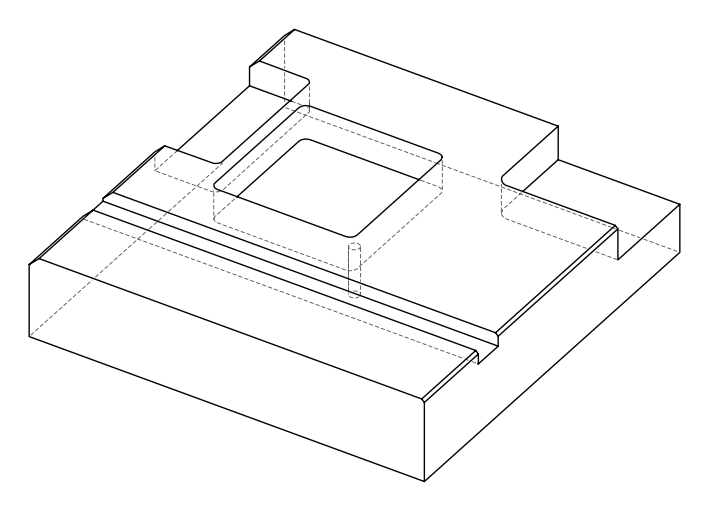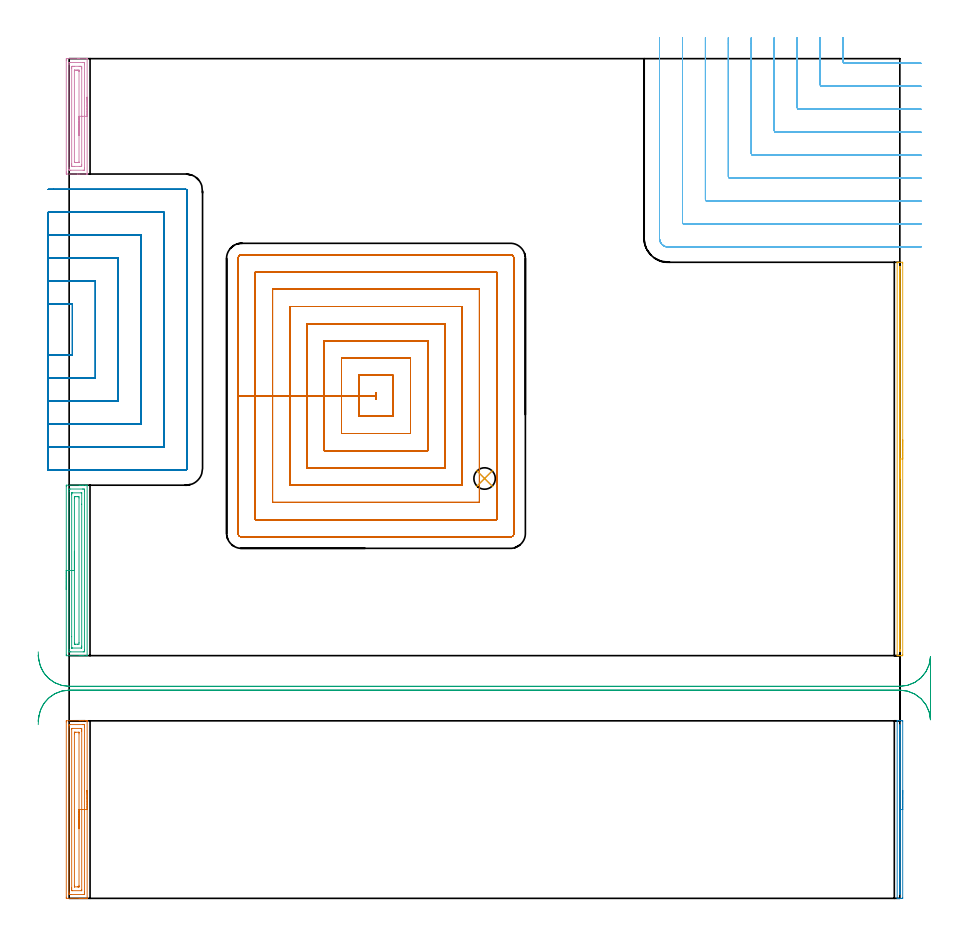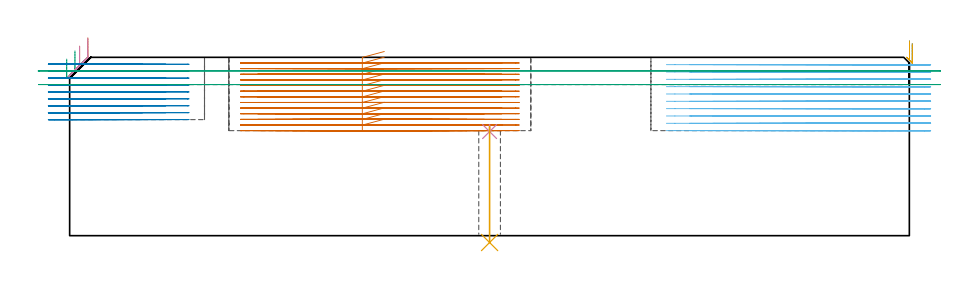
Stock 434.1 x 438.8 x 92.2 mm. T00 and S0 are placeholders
(PLAN: 11 operations, 6 tool changes, 154.9 min)
(1 AREA_MILL | FG_CHAMFER_SURFACE | UGT0205_001 | 3.23 min | 5879 mm3)
(2 AREA_MILL_1 | FG_CHAMFER_SURFACE_1 | UGT0205_001 | 1.62 min | 399 mm3)
(3 AREA_MILL_2 | FG_CHAMFER_SURFACE_2 | UGT0205_001 | 3.11 min | 6032 mm3)
(4 AREA_MILL_3 | FG_CHAMFER_SURFACE_3 | UGT0205_001 | 2.19 min | 3951 mm3)
(5 AREA_MILL_4 | FG_CHAMFER_SURFACE_4 | UGT0205_001 | 3.42 min | 881 mm3)
(6 MILL_CORNER_NOTCH_RECTANGULAR | CORNER_NOTCH_RECTANGULAR | NXT0201_012 | Follow Part, ap 4, ae 75% | 29.53 min | 537513 mm3)
(7 MILL_RECTANGULAR_POCKET | POCKET_RECTANGULAR_STRAIGHT | NXT0201_011 | Follow Part, ap 3, ae 75% | 72.6 min | 941208 mm3)
(8 MILL_SLOT | SLOT_PARTIAL_RECTANGULAR | NXT0201_012 | Follow Part, ap 4, ae 75% | 34.88 min | 363182 mm3)
(9 MILL_RECTANGULAR_SLOT | SLOT_RECTANGULAR | UGT0201_004 | Follow Part, ap 8, ae 75% | 4.04 min | 207388 mm3)
(10 SPOT_DRILL | STEP1HOLE | NXT0321_9005460120000 | 0.04 min | 14 mm3)
(11 DRILL_THROUGH_HOLE_INTO_CENTER | STEP1HOLE | NXT0301_083 | 0.25 min | 5273 mm3)
(TOOL UGT0205_001 | Chamfer Mill 20 x 3 x 45 deg. | D20 FL50 Z2)
(TOOL NXT0201_012 | ENDMILL 16mm [2P460-1600-NA 1630] | D16 FL38 Z6)
(TOOL NXT0201_011 | ENDMILL 12mm [2P460-1200-NA 1630] | D12 FL38 Z6)
(TOOL UGT0201_004 | End Mill 32 mm | D32 FL53 Z6)
(TOOL NXT0321_9005460120000 | NC Spot Drill, 142deg, 12mm, Carbide, Uncoated | D12 PA142 FL30 Z2)
(TOOL NXT0301_083 | Carbide Drill 11.2mm [860.1-1120-056A1-MM 2214] | D11.2 PA140 FL72 Z2)
(OP 1 AREA_MILL)
G17 G21 G94 G90
T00 M6
G54
G17 G0 G90 X9.4 Y56.4 S1061 M3
G43 Z102.2 H0
G94 G1 Y56.362 Z101.328 F250.
Y56.248 Z100.463
Y56.059 Z99.612
Y55.797 Z98.78
Y55.463 Z97.974
Y55.06 Z97.2
Y54.592 Z96.464
Y54.061 Z95.772
Y53.471 Z95.129
Y52.828 Z94.539
Y52.136 Z94.008
Y51.4 Z93.54
Y50.626 Z93.137
Y49.82 Z92.803
Y48.988 Z92.541
Y48.137 Z92.352
Y47.272 Z92.238
Y46.4 Z92.2
Y0.125
X9.397 Y0.01 Z92.189
X9.369 Y0.006 Z92.161
X9.086 Y0. Z91.885
X8.341 Z91.141
X7.561 Z90.36
X7.062 Z89.858
X6.813 Z89.61
X6.173 Z88.97
X5.923 Z88.721
X5.284 Z88.078
X-1.261 Y0.001 Z81.536
X-1.491 Y0.01 Z81.305
X-1.499 Y0.239 Z81.299
X-1.5 Y0.57 Z81.3
Y92.23
X-1.497 Y92.564 Z81.301
X-1.491 Y92.79 Z81.305
X-1.26 Y92.8 Z81.536
X5.284 Z88.078
X5.923 Z88.721
X6.173 Z88.97
X6.813 Z89.61
X7.062 Z89.858
X7.561 Z90.36
X8.341 Z91.14
X8.84 Z91.639
X9.086 Z91.885
X9.369 Y92.794 Z92.161
X9.397 Y92.79 Z92.189
X9.4 Y92.675 Z92.2
Y46.4
X7.986 Z90.786
Y3.24
X7.984 Y2.35 Z90.784
X7.983 Y2.318 Z90.783
X7.951 Y2.01 Z90.751
X7.41 Y2.001 Z90.21
X0.838 Y2. Z83.638
X0.296 Y2.002 Z83.096
X-0.051 Y2.01 Z82.749
X-0.083 Y2.35 Z82.717
X-0.085 Y2.383 Z82.715
X-0.086 Y3.24 Z82.714
Y89.561
X-0.084 Y90.45 Z82.716
X-0.083 Y90.482 Z82.717
X-0.051 Y90.79 Z82.749
X0.49 Y90.799 Z83.29
X7.062 Y90.8 Z89.862
X7.604 Y90.798 Z90.404
X7.951 Y90.79 Z90.751
X7.983 Y90.45 Z90.783
X7.985 Y90.417 Z90.785
X7.986 Y89.561 Z90.786
Y46.4
X6.571 Z89.371
Y4.621
X6.569 Y4.129 Z89.369
X6.567 Y4.031 Z89.367
X6.565 Y4.014 Z89.365
X6.517 Y4.008 Z89.317
X6.432 Y4.003 Z89.232
X6.302 Y4. Z89.102
X1.727 Y4.001 Z84.527
X1.598 Y4.003 Z84.398
X1.345 Y4.01 Z84.145
X1.335 Y4.129 Z84.135
X1.331 Y4.526 Z84.131
X1.329 Y5.019 Z84.129
X1.328 Y5.418 Z84.128
X1.329 Y88.179 Z84.129
X1.331 Y88.671 Z84.131
X1.333 Y88.769 Z84.133
X1.334 Y88.786 Z84.134
X1.383 Y88.792 Z84.183
X1.469 Y88.797 Z84.269
X1.598 Y88.8 Z84.398
X6.173 Y88.799 Z88.973
X6.302 Y88.797 Z89.102
X6.555 Y88.79 Z89.355
X6.564 Y88.671 Z89.364
X6.569 Y88.274 Z89.369
X6.571 Y87.781 Z89.371
Y87.382
Y46.4
X5.157 Z87.957
Y6.799
X5.153 Y6.041 Z87.953
X5.151 Y6.018 Z87.951
X5.141 Y6.01 Z87.941
X5.093 Y6.006 Z87.893
X4.993 Y6.002 Z87.793
X4.794 Y6.001 Z87.594
X4.395 Y6. Z87.195
X2.89 Y6.002 Z85.69
X2.802 Y6.005 Z85.602
X2.76 Y6.01 Z85.56
X2.749 Y6.014 Z85.549
X2.743 Y6.799 Z85.543
Y86.001
X2.747 Y86.76 Z85.547
X2.749 Y86.783 Z85.549
X2.759 Y86.79 Z85.559
X2.807 Y86.794 Z85.607
X2.907 Y86.798 Z85.707
X3.106 Y86.799 Z85.906
X3.505 Y86.8 Z86.305
X5.01 Y86.799 Z87.81
X5.098 Y86.795 Z87.898
X5.14 Y86.79 Z87.94
X5.151 Y86.786 Z87.951
X5.157 Y86.001 Z87.957
Y46.4
Y45.528 Z87.995
Y44.664 Z88.109
Y43.812 Z88.298
Y42.98 Z88.56
Y42.174 Z88.894
Y41.4 Z89.297
Y40.664 Z89.766
Y39.972 Z90.297
Y39.329 Z90.886
Y38.74 Z91.529
Y38.209 Z92.222
Y37.74 Z92.957
Y37.337 Z93.731
Y37.003 Z94.537
Y36.741 Z95.369
Y36.552 Z96.221
Y36.438 Z97.086
Y36.4 Z97.957
G0 Z102.2
M5
M2
(OP 2 AREA_MILL_1)
G17 G21 G94 G90
T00 M6
G54
G17 G0 G90 X435.6 Y56.4 S1061 M3
G43 Z102.2 H0
Z99.3
G94 G1 Y56.362 Z98.428 F250.
Y56.248 Z97.564
Y56.059 Z96.712
Y55.797 Z95.88
Y55.463 Z95.074
Y55.06 Z94.3
Y54.592 Z93.564
Y54.06 Z92.872
Y53.471 Z92.229
Y52.828 Z91.64
Y52.136 Z91.109
Y51.4 Z90.64
Y50.626 Z90.237
Y49.82 Z89.903
Y48.988 Z89.641
Y48.136 Z89.452
Y47.272 Z89.338
Y46.4 Z89.3
Y0.289
X435.597 Y0.125 Z89.303
X435.591 Y0.002 Z89.306
X435.289 Y0. Z89.608
X435.039 Z89.857
X434.54 Z90.359
X433.76 Z91.139
X433.532 Z91.367
X433.014 Z91.884
X432.731 Y0.006 Z92.161
X432.703 Y0.01 Z92.189
X432.7 Y0.125 Z92.2
Y92.675
X432.703 Y92.79 Z92.189
X432.731 Y92.794 Z92.161
X433.015 Y92.8 Z91.884
X433.76 Z91.139
X434.54 Z90.359
X435.039 Z89.857
X435.289 Z89.608
X435.591 Y92.798 Z89.306
X435.596 Y92.675 Z89.304
X435.6 Y92.395 Z89.3
Y46.4
X434.186 Z90.714
Y3.24
X434.184 Y2.35 Z90.716
X434.182 Y2.318 Z90.718
X434.15 Y2.063 Z90.75
X434.118 Y2.35 Z90.782
X434.116 Y2.384 Z90.784
X434.114 Y3.24 Z90.786
Y89.56
X434.116 Y90.45 Z90.784
X434.118 Y90.482 Z90.782
X434.15 Y90.737 Z90.75
X434.182 Y90.45 Z90.718
X434.184 Y90.417 Z90.716
X434.186 Y89.56 Z90.714
Y46.4
Y45.528 Z90.752
Y44.664 Z90.866
Y43.812 Z91.055
Y42.98 Z91.317
Y42.174 Z91.651
Y41.4 Z92.054
Y40.664 Z92.523
Y39.972 Z93.054
Y39.329 Z93.643
Y38.74 Z94.286
Y38.208 Z94.978
Y37.74 Z95.714
Y37.337 Z96.488
Y37.003 Z97.294
Y36.741 Z98.126
Y36.552 Z98.978
Y36.438 Z99.843
Y36.4 Z100.714
G0 Z102.2
M5
M2
(OP 3 AREA_MILL_2)
G17 G21 G94 G90
T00 M6
G54
G17 G0 G90 X-1.5 Y161.35 S1061 M3
G43 Z102.2 H0
Z91.3
G94 G1 Y161.388 Z90.429 F250.
Y161.502 Z89.564
Y161.691 Z88.712
Y161.953 Z87.88
Y162.287 Z87.074
Y162.69 Z86.3
Y163.159 Z85.564
Y163.69 Z84.872
Y164.279 Z84.229
Y164.922 Z83.64
Y165.614 Z83.109
Y166.35 Z82.64
Y167.124 Z82.237
Y167.93 Z81.903
Y168.762 Z81.641
Y169.614 Z81.452
Y170.478 Z81.338
Y171.35 Z81.3
X-1.499 Y215.346 Z81.301
X-1.495 Y215.897
X-1.494 Y215.899 Z81.303
X5.284 Y215.9 Z88.078
X5.953 Z88.751
X6.173 Z88.97
X6.842 Z89.639
X7.062 Z89.859
X7.502 Z90.301
X8.401 Z91.2
X8.84 Z91.639
X9.124 Z91.922
X9.373 Y215.894 Z92.165
X9.397 Y215.89 Z92.189
X9.4 Y215.79 Z92.2
Y126.91
X9.397 Y126.81 Z92.189
X9.373 Y126.806 Z92.165
X9.123 Y126.8 Z91.922
X7.502 Z90.301
X7.062 Z89.859
X6.842 Z89.639
X6.173 Z88.97
X5.953 Z88.751
X5.284 Z88.078
X-1.276 Y126.801 Z81.52
X-1.491 Y126.81 Z81.305
X-1.499 Y127.024 Z81.299
X-1.5 Y127.354 Z81.3
Y171.35
X-0.086 Z82.714
Y212.679
X-0.084 Y213.568 Z82.716
X-0.083 Y213.6 Z82.717
X-0.051 Y213.89 Z82.749
X0.507 Y213.899 Z83.307
X7.062 Y213.9 Z89.862
X7.621 Y213.898 Z90.421
X7.951 Y213.89 Z90.751
X7.983 Y213.568 Z90.783
X7.984 Y213.535 Z90.784
X7.986 Y212.679 Z90.786
Y130.021
X7.984 Y129.132 Z90.784
X7.983 Y129.1 Z90.783
X7.951 Y128.81 Z90.751
X7.393 Y128.801 Z90.193
X0.838 Y128.8 Z83.638
X0.279 Y128.802 Z83.079
X-0.051 Y128.81 Z82.749
X-0.083 Y129.132 Z82.717
X-0.084 Y129.165 Z82.716
X-0.086 Y130.021 Z82.714
Y171.35
X1.329 Z84.129
Y210.902
X1.33 Y211.299 Z84.13
X1.334 Y211.79 Z84.134
X1.335 Y211.88 Z84.135
X1.508 Y211.893 Z84.308
X1.619 Y211.899 Z84.419
X6.283 Z89.083
X6.501 Y211.893 Z89.301
X6.56 Y211.89 Z89.36
X6.565 Y211.879 Z89.365
X6.569 Y211.847 Z89.369
X6.57 Y211.79 Z89.37
X6.572 Y205.988 Z89.372
X6.571 Y131.798 Z89.371
X6.57 Y131.401 Z89.37
X6.566 Y130.91 Z89.366
X6.565 Y130.82 Z89.365
X6.392 Y130.807 Z89.192
X6.282 Y130.801 Z89.082
X1.618 Z84.418
X1.399 Y130.807 Z84.199
X1.34 Y130.81 Z84.14
X1.335 Y130.821 Z84.135
X1.331 Y130.853 Z84.131
X1.33 Y130.91 Z84.13
X1.328 Y136.742 Z84.128
X1.329 Y171.35 Z84.129
X2.743 Z85.543
Y209.124
X2.75 Y209.879 Z85.55
X3.505 Y209.899 Z86.305
X4.508 Y209.9 Z87.308
X5.15 Y209.88 Z87.95
X5.157 Y209.25 Z87.957
Y133.576
X5.15 Y132.821 Z87.95
X4.395 Y132.801 Z87.195
X3.392 Y132.8 Z86.192
X2.75 Y132.82 Z85.55
X2.743 Y133.45 Z85.543
Y171.35
Y172.222 Z85.581
Y173.087 Z85.695
Y173.938 Z85.883
Y174.77 Z86.146
Y175.576 Z86.48
Y176.35 Z86.882
Y177.086 Z87.351
Y177.778 Z87.882
Y178.421 Z88.472
Y179.01 Z89.115
Y179.542 Z89.807
Y180.01 Z90.543
Y180.413 Z91.317
Y180.747 Z92.123
Y181.009 Z92.955
Y181.198 Z93.806
Y181.312 Z94.671
Y181.35 Z95.543
G0 Z102.2
M5
M2
(OP 4 AREA_MILL_3)
G17 G21 G94 G90
T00 M6
G54
G17 G0 G90 X9.4 Y418.65 S1061 M3
G43 Z102.2 H0
G94 G1 Y418.612 Z101.328 F250.
Y418.498 Z100.463
Y418.309 Z99.612
Y418.047 Z98.78
Y417.713 Z97.974
Y417.31 Z97.2
Y416.842 Z96.464
Y416.31 Z95.772
Y415.721 Z95.129
Y415.078 Z94.539
Y414.386 Z94.008
Y413.65 Z93.54
Y412.876 Z93.137
Y412.07 Z92.803
Y411.238 Z92.541
Y410.387 Z92.352
Y409.522 Z92.238
Y408.65 Z92.2
Y378.559
X9.395 Y378.509 Z92.19
X9.386 Y378.507 Z92.181
X9.251 Y378.5 Z92.049
X5.165 Z87.964
X4.395 Z87.188
X-1.178 Z81.618
X-1.442 Y378.503 Z81.354
X-1.491 Y378.506 Z81.305
X-1.497 Y379.002 Z81.303
X-1.5 Y379.558 Z81.3
Y437.97
X-1.498 Y438.299 Z81.302
X-1.491 Y438.794 Z81.305
X-1.442 Y438.797 Z81.354
X-0.94 Y438.8 Z81.855
X4.395 Z87.188
X5.165 Z87.964
X5.284 Z88.082
X9.251 Z92.05
X9.386 Y438.794 Z92.181
X9.396 Y438.791 Z92.19
X9.4 Y438.741 Z92.2
Y408.65
X7.986 Z90.786
Y381.657
X7.983 Y380.772 Z90.783
X7.982 Y380.741 Z90.782
X7.951 Y380.51 Z90.751
X7.334 Y380.501 Z90.134
X0.838 Y380.5 Z83.638
X0.219 Y380.503 Z83.019
X-0.051 Y380.51 Z82.749
X-0.081 Y380.772 Z82.719
X-0.084 Y380.804 Z82.716
X-0.086 Y381.657 Z82.714
Y435.643
X-0.083 Y436.528 Z82.717
X-0.082 Y436.559 Z82.718
X-0.051 Y436.79 Z82.749
X0.566 Y436.799 Z83.366
X7.062 Y436.8 Z89.862
X7.681 Y436.797 Z90.481
X7.951 Y436.79 Z90.751
X7.981 Y436.528 Z90.781
X7.984 Y436.496 Z90.784
X7.986 Y435.643 Z90.786
Y408.65
X6.571 Z89.371
Y383.427
X6.57 Y383.032 Z89.37
X6.564 Y382.542 Z89.364
X6.213 Y382.502 Z89.013
X6.173 Y382.501 Z88.973
X5.326 Y382.5 Z88.126
X2.658 Z85.458
X1.768 Y382.501 Z84.568
X1.727 Y382.504 Z84.527
X1.336 Y382.542 Z84.136
X1.331 Y382.936 Z84.131
X1.329 Y383.427 Z84.129
X1.328 Y383.823 Z84.128
X1.329 Y433.873 Z84.129
X1.33 Y434.268 Z84.13
X1.336 Y434.758 Z84.136
X1.687 Y434.798 Z84.487
X1.727 Y434.799 Z84.527
X2.574 Y434.8 Z85.374
X5.242 Z88.042
X6.132 Y434.799 Z88.932
X6.173 Y434.796 Z88.973
X6.564 Y434.758 Z89.364
X6.569 Y434.364 Z89.369
X6.571 Y433.873 Z89.371
Y433.477
Y408.65
X5.157 Z87.957
Y384.817
X5.155 Y384.627 Z87.955
X5.152 Y384.534 Z87.952
X5.151 Y384.516 Z87.951
X5.139 Y384.51 Z87.939
X5.091 Y384.504 Z87.891
X4.395 Y384.5 Z87.195
X4.205 Z87.005
X3.505 Z86.305
X3.316 Y384.501 Z86.116
X2.781 Y384.509 Z85.581
X2.753 Y384.51 Z85.553
X2.75 Y384.535 Z85.55
X2.746 Y384.61 Z85.546
X2.744 Y384.764 Z85.544
X2.743 Y385.071 Z85.543
Y432.483
X2.745 Y432.673 Z85.545
X2.748 Y432.767 Z85.548
X2.749 Y432.784 Z85.549
X2.761 Y432.79 Z85.561
X2.809 Y432.796 Z85.609
X3.505 Y432.8 Z86.305
X3.695 Z86.495
X4.395 Z87.195
X4.585 Y432.799 Z87.385
X5.119 Y432.791 Z87.919
X5.147 Y432.79 Z87.947
X5.15 Y432.765 Z87.95
X5.153 Y432.69 Z87.953
X5.156 Y432.536 Z87.956
X5.157 Y432.229 Z87.957
Y432.103
Y408.65
Y407.778 Z87.995
Y406.914 Z88.109
Y406.062 Z88.298
Y405.23 Z88.56
Y404.424 Z88.894
Y403.65 Z89.297
Y402.914 Z89.766
Y402.222 Z90.297
Y401.579 Z90.886
Y400.99 Z91.529
Y400.459 Z92.221
Y399.99 Z92.957
Y399.587 Z93.731
Y399.253 Z94.537
Y398.991 Z95.369
Y398.802 Z96.221
Y398.688 Z97.086
Y398.65 Z97.957
G0 Z102.2
M5
M2
(OP 5 AREA_MILL_4)
G17 G21 G94 G90
T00 M6
G54
G17 G0 G90 X435.6 Y239.6 S1061 M3
G43 Z102.2 H0
Z99.3
G94 G1 Y239.562 Z98.428 F250.
Y239.448 Z97.564
Y239.259 Z96.712
Y238.997 Z95.88
Y238.663 Z95.074
Y238.26 Z94.3
Y237.792 Z93.564
Y237.26 Z92.872
Y236.671 Z92.229
Y236.028 Z91.64
Y235.336 Z91.109
Y234.6 Z90.64
Y233.826 Z90.237
Y233.02 Z89.903
Y232.188 Z89.641
Y231.336 Z89.452
Y230.472 Z89.338
Y229.6 Z89.3
Y127.406
X435.598 Y127.241 Z89.302
X435.591 Y126.802 Z89.305
X435.358 Y126.8 Z89.539
X435.039 Z89.857
X434.469 Z90.427
X434.15 Z90.745
X433.532 Z91.367
X433.102 Z91.797
X432.742 Z92.149
X432.703 Y126.809 Z92.188
X432.7 Y126.96 Z92.2
Y332.24
X432.704 Y332.335 Z92.19
X432.731 Y332.39 Z92.161
X432.74 Y332.394 Z92.151
X433.102 Y332.4 Z91.797
X433.512 Z91.388
X434.15 Z90.745
X435.358 Z89.539
X435.591 Y332.398 Z89.305
X435.6 Y331.958 Z89.3
Y229.6
X434.186 Z90.714
Y130.084
X434.184 Y129.191 Z90.716
X434.183 Y129.158 Z90.717
X434.15 Y128.871 Z90.75
X434.118 Y129.191 Z90.782
X434.116 Y129.226 Z90.784
X434.114 Y130.084 Z90.786
Y329.116
X434.116 Y330.009 Z90.784
X434.117 Y330.041 Z90.783
X434.15 Y330.329 Z90.75
X434.182 Y330.009 Z90.718
X434.184 Y329.974 Z90.716
X434.186 Y329.116 Z90.714
Y229.6
Y228.728 Z90.752
Y227.864 Z90.866
Y227.012 Z91.055
Y226.18 Z91.317
Y225.374 Z91.651
Y224.6 Z92.054
Y223.864 Z92.523
Y223.172 Z93.054
Y222.529 Z93.643
Y221.94 Z94.286
Y221.408 Z94.978
Y220.94 Z95.714
Y220.537 Z96.488
Y220.203 Z97.294
Y219.941 Z98.126
Y219.752 Z98.978
Y219.638 Z99.843
Y219.6 Z100.714
G0 Z102.2
M5
M2
(OP 6 MILL_CORNER_NOTCH_RECTANGULAR)
G17 G21 G94 G90
T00 M6
G54
G17 G0 G90 X404.5 Y449.8 S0 M3
G43 Z102.2 H1
Z88.41
G94 G1 Y446.8 F250.
Y437.193 F500.
G3 X405.293 Y436.4 R0.8
G1 X442.1
X445.1 F250.
G0 Z102.2
X392.5 Y449.8
Z88.41
G1 Y446.8
Y425.193 F500.
G3 X393.293 Y424.4 R0.8
G1 X442.1
X445.1 F250.
G0 Z102.2
X380.5 Y449.8
Z88.41
G1 Y446.8
Y413.194 F500.
G3 X381.294 Y412.4 R0.8
G1 X442.1
X445.1 F250.
G0 Z102.2
X368.5 Y449.8
Z88.41
G1 Y446.8
Y401.194 F500.
G3 X369.294 Y400.4 R0.8
G1 X442.1
X445.1 F250.
G0 Z102.2
X356.5 Y449.8
Z88.41
G1 Y446.8
Y389.195 F500.
G3 X357.295 Y388.4 R0.8
G1 X442.1
X445.1 F250.
G0 Z102.2
X344.5 Y449.8
Z88.41
G1 Y446.8
Y377.195 F500.
G3 X345.295 Y376.4 R0.8
G1 X442.1
X445.1 F250.
G0 Z102.2
X332.5 Y449.8
Z88.41
G1 Y446.8
Y365.195 F500.
G3 X333.295 Y364.4 R0.8
G1 X442.1
X445.1 F250.
G0 Z102.2
X320.5 Y449.8
Z88.41
G1 Y446.8
Y353.195 F500.
G3 X321.295 Y352.4 R0.8
G1 X442.1
X445.1 F250.
G0 Z102.2
X308.5 Y449.8
Z88.41
G1 Y446.8
Y344.8 F500.
G3 X312.9 Y340.4 R4.4
G1 X442.1
X445.1 F250.
G0 Z102.2
X404.5 Y449.8
Z84.62
G1 Y446.8
Y437.193 F500.
G3 X405.293 Y436.4 R0.8
G1 X442.1
X445.1 F250.
G0 Z102.2
X392.5 Y449.8
Z84.62
G1 Y446.8
Y425.193 F500.
G3 X393.293 Y424.4 R0.8
G1 X442.1
X445.1 F250.
G0 Z102.2
X380.5 Y449.8
Z84.62
G1 Y446.8
Y413.194 F500.
G3 X381.294 Y412.4 R0.8
G1 X442.1
X445.1 F250.
G0 Z102.2
X368.5 Y449.8
Z84.62
G1 Y446.8
Y401.194 F500.
G3 X369.294 Y400.4 R0.8
G1 X442.1
X445.1 F250.
G0 Z102.2
X356.5 Y449.8
Z84.62
G1 Y446.8
Y389.195 F500.
G3 X357.295 Y388.4 R0.8
G1 X442.1
X445.1 F250.
G0 Z102.2
X344.5 Y449.8
Z84.62
G1 Y446.8
Y377.195 F500.
G3 X345.295 Y376.4 R0.8
G1 X442.1
X445.1 F250.
G0 Z102.2
X332.5 Y449.8
Z84.62
G1 Y446.8
Y365.195 F500.
G3 X333.295 Y364.4 R0.8
G1 X442.1
X445.1 F250.
G0 Z102.2
X320.5 Y449.8
Z84.62
G1 Y446.8
Y353.195 F500.
G3 X321.295 Y352.4 R0.8
G1 X442.1
X445.1 F250.
G0 Z102.2
X308.5 Y449.8
Z84.62
G1 Y446.8
Y344.8 F500.
G3 X312.9 Y340.4 R4.4
G1 X442.1
X445.1 F250.
G0 Z102.2
X404.5 Y449.8
Z80.83
G1 Y446.8
Y437.193 F500.
G3 X405.293 Y436.4 R0.8
G1 X442.1
X445.1 F250.
G0 Z102.2
X392.5 Y449.8
Z80.83
G1 Y446.8
Y425.193 F500.
G3 X393.293 Y424.4 R0.8
G1 X442.1
X445.1 F250.
G0 Z102.2
X380.5 Y449.8
Z80.83
G1 Y446.8
Y413.194 F500.
G3 X381.294 Y412.4 R0.8
G1 X442.1
X445.1 F250.
G0 Z102.2
X368.5 Y449.8
Z80.83
G1 Y446.8
Y401.194 F500.
G3 X369.294 Y400.4 R0.8
G1 X442.1
X445.1 F250.
G0 Z102.2
X356.5 Y449.8
Z80.83
G1 Y446.8
Y389.195 F500.
G3 X357.295 Y388.4 R0.8
G1 X442.1
X445.1 F250.
G0 Z102.2
X344.5 Y449.8
Z80.83
G1 Y446.8
Y377.195 F500.
G3 X345.295 Y376.4 R0.8
G1 X442.1
X445.1 F250.
G0 Z102.2
X332.5 Y449.8
Z80.83
G1 Y446.8
Y365.195 F500.
G3 X333.295 Y364.4 R0.8
G1 X442.1
X445.1 F250.
G0 Z102.2
X320.5 Y449.8
Z80.83
G1 Y446.8
Y353.195 F500.
G3 X321.295 Y352.4 R0.8
G1 X442.1
X445.1 F250.
G0 Z102.2
X308.5 Y449.8
Z80.83
G1 Y446.8
Y344.8 F500.
G3 X312.9 Y340.4 R4.4
G1 X442.1
X445.1 F250.
G0 Z102.2
X404.5 Y449.8
Z77.04
G1 Y446.8
Y437.193 F500.
G3 X405.293 Y436.4 R0.8
G1 X442.1
X445.1 F250.
G0 Z102.2
X392.5 Y449.8
Z77.04
G1 Y446.8
Y425.193 F500.
G3 X393.293 Y424.4 R0.8
G1 X442.1
X445.1 F250.
G0 Z102.2
X380.5 Y449.8
Z77.04
G1 Y446.8
Y413.194 F500.
G3 X381.294 Y412.4 R0.8
G1 X442.1
X445.1 F250.
G0 Z102.2
X368.5 Y449.8
Z77.04
G1 Y446.8
Y401.194 F500.
G3 X369.294 Y400.4 R0.8
G1 X442.1
X445.1 F250.
G0 Z102.2
X356.5 Y449.8
Z77.04
G1 Y446.8
Y389.195 F500.
G3 X357.295 Y388.4 R0.8
G1 X442.1
X445.1 F250.
G0 Z102.2
X344.5 Y449.8
Z77.04
G1 Y446.8
Y377.195 F500.
G3 X345.295 Y376.4 R0.8
G1 X442.1
X445.1 F250.
G0 Z102.2
X332.5 Y449.8
Z77.04
G1 Y446.8
Y365.195 F500.
G3 X333.295 Y364.4 R0.8
G1 X442.1
X445.1 F250.
G0 Z102.2
X320.5 Y449.8
Z77.04
G1 Y446.8
Y353.195 F500.
G3 X321.295 Y352.4 R0.8
G1 X442.1
X445.1 F250.
G0 Z102.2
X308.5 Y449.8
Z77.04
G1 Y446.8
Y344.8 F500.
G3 X312.9 Y340.4 R4.4
G1 X442.1
X445.1 F250.
G0 Z102.2
X404.5 Y449.8
Z73.25
G1 Y446.8
Y437.193 F500.
G3 X405.293 Y436.4 R0.8
G1 X442.1
X445.1 F250.
G0 Z102.2
X392.5 Y449.8
Z73.25
G1 Y446.8
Y425.193 F500.
G3 X393.293 Y424.4 R0.8
G1 X442.1
X445.1 F250.
G0 Z102.2
X380.5 Y449.8
Z73.25
G1 Y446.8
Y413.194 F500.
G3 X381.294 Y412.4 R0.8
G1 X442.1
X445.1 F250.
G0 Z102.2
X368.5 Y449.8
Z73.25
G1 Y446.8
Y401.194 F500.
G3 X369.294 Y400.4 R0.8
G1 X442.1
X445.1 F250.
G0 Z102.2
X356.5 Y449.8
Z73.25
G1 Y446.8
Y389.195 F500.
G3 X357.295 Y388.4 R0.8
G1 X442.1
X445.1 F250.
G0 Z102.2
X344.5 Y449.8
Z73.25
G1 Y446.8
Y377.195 F500.
G3 X345.295 Y376.4 R0.8
G1 X442.1
X445.1 F250.
G0 Z102.2
X332.5 Y449.8
Z73.25
G1 Y446.8
Y365.195 F500.
G3 X333.295 Y364.4 R0.8
G1 X442.1
X445.1 F250.
G0 Z102.2
X320.5 Y449.8
Z73.25
G1 Y446.8
Y353.195 F500.
G3 X321.295 Y352.4 R0.8
G1 X442.1
X445.1 F250.
G0 Z102.2
X308.5 Y449.8
Z73.25
G1 Y446.8
Y344.8 F500.
G3 X312.9 Y340.4 R4.4
G1 X442.1
X445.1 F250.
G0 Z102.2
X404.5 Y449.8
Z69.46
G1 Y446.8
Y437.193 F500.
G3 X405.293 Y436.4 R0.8
G1 X442.1
X445.1 F250.
G0 Z102.2
X392.5 Y449.8
Z69.46
G1 Y446.8
Y425.193 F500.
G3 X393.293 Y424.4 R0.8
G1 X442.1
X445.1 F250.
G0 Z102.2
X380.5 Y449.8
Z69.46
G1 Y446.8
Y413.194 F500.
G3 X381.294 Y412.4 R0.8
G1 X442.1
X445.1 F250.
G0 Z102.2
X368.5 Y449.8
Z69.46
G1 Y446.8
Y401.194 F500.
G3 X369.294 Y400.4 R0.8
G1 X442.1
X445.1 F250.
G0 Z102.2
X356.5 Y449.8
Z69.46
G1 Y446.8
Y389.195 F500.
G3 X357.295 Y388.4 R0.8
G1 X442.1
X445.1 F250.
G0 Z102.2
X344.5 Y449.8
Z69.46
G1 Y446.8
Y377.195 F500.
G3 X345.295 Y376.4 R0.8
G1 X442.1
X445.1 F250.
G0 Z102.2
X332.5 Y449.8
Z69.46
G1 Y446.8
Y365.195 F500.
G3 X333.295 Y364.4 R0.8
G1 X442.1
X445.1 F250.
G0 Z102.2
X320.5 Y449.8
Z69.46
G1 Y446.8
Y353.195 F500.
G3 X321.295 Y352.4 R0.8
G1 X442.1
X445.1 F250.
G0 Z102.2
X308.5 Y449.8
Z69.46
G1 Y446.8
Y344.8 F500.
G3 X312.9 Y340.4 R4.4
G1 X442.1
X445.1 F250.
G0 Z102.2
X404.5 Y449.8
Z65.67
G1 Y446.8
Y437.193 F500.
G3 X405.293 Y436.4 R0.8
G1 X442.1
X445.1 F250.
G0 Z102.2
X392.5 Y449.8
Z65.67
G1 Y446.8
Y425.193 F500.
G3 X393.293 Y424.4 R0.8
G1 X442.1
X445.1 F250.
G0 Z102.2
X380.5 Y449.8
Z65.67
G1 Y446.8
Y413.194 F500.
G3 X381.294 Y412.4 R0.8
G1 X442.1
X445.1 F250.
G0 Z102.2
X368.5 Y449.8
Z65.67
G1 Y446.8
Y401.194 F500.
G3 X369.294 Y400.4 R0.8
G1 X442.1
X445.1 F250.
G0 Z102.2
X356.5 Y449.8
Z65.67
G1 Y446.8
Y389.195 F500.
G3 X357.295 Y388.4 R0.8
G1 X442.1
X445.1 F250.
G0 Z102.2
X344.5 Y449.8
Z65.67
G1 Y446.8
Y377.195 F500.
G3 X345.295 Y376.4 R0.8
G1 X442.1
X445.1 F250.
G0 Z102.2
X332.5 Y449.8
Z65.67
G1 Y446.8
Y365.195 F500.
G3 X333.295 Y364.4 R0.8
G1 X442.1
X445.1 F250.
G0 Z102.2
X320.5 Y449.8
Z65.67
G1 Y446.8
Y353.195 F500.
G3 X321.295 Y352.4 R0.8
G1 X442.1
X445.1 F250.
G0 Z102.2
X308.5 Y449.8
Z65.67
G1 Y446.8
Y344.8 F500.
G3 X312.9 Y340.4 R4.4
G1 X442.1
X445.1 F250.
G0 Z102.2
X404.5 Y449.8
Z61.88
G1 Y446.8
Y437.193 F500.
G3 X405.293 Y436.4 R0.8
G1 X442.1
X445.1 F250.
G0 Z102.2
X392.5 Y449.8
Z61.88
G1 Y446.8
Y425.193 F500.
G3 X393.293 Y424.4 R0.8
G1 X442.1
X445.1 F250.
G0 Z102.2
X380.5 Y449.8
Z61.88
G1 Y446.8
Y413.194 F500.
G3 X381.294 Y412.4 R0.8
G1 X442.1
X445.1 F250.
G0 Z102.2
X368.5 Y449.8
Z61.88
G1 Y446.8
Y401.194 F500.
G3 X369.294 Y400.4 R0.8
G1 X442.1
X445.1 F250.
G0 Z102.2
X356.5 Y449.8
Z61.88
G1 Y446.8
Y389.195 F500.
G3 X357.295 Y388.4 R0.8
G1 X442.1
X445.1 F250.
G0 Z102.2
X344.5 Y449.8
Z61.88
G1 Y446.8
Y377.195 F500.
G3 X345.295 Y376.4 R0.8
G1 X442.1
X445.1 F250.
G0 Z102.2
X332.5 Y449.8
Z61.88
G1 Y446.8
Y365.195 F500.
G3 X333.295 Y364.4 R0.8
G1 X442.1
X445.1 F250.
G0 Z102.2
X320.5 Y449.8
Z61.88
G1 Y446.8
Y353.195 F500.
G3 X321.295 Y352.4 R0.8
G1 X442.1
X445.1 F250.
G0 Z102.2
X308.5 Y449.8
Z61.88
G1 Y446.8
Y344.8 F500.
G3 X312.9 Y340.4 R4.4
G1 X442.1
X445.1 F250.
G0 Z102.2
X404.5 Y449.8
Z58.09
G1 Y446.8
Y437.193 F500.
G3 X405.293 Y436.4 R0.8
G1 X442.1
X445.1 F250.
G0 Z102.2
X392.5 Y449.8
Z58.09
G1 Y446.8
Y425.193 F500.
G3 X393.293 Y424.4 R0.8
G1 X442.1
X445.1 F250.
G0 Z102.2
X380.5 Y449.8
Z58.09
G1 Y446.8
Y413.194 F500.
G3 X381.294 Y412.4 R0.8
G1 X442.1
X445.1 F250.
G0 Z102.2
X368.5 Y449.8
Z58.09
G1 Y446.8
Y401.194 F500.
G3 X369.294 Y400.4 R0.8
G1 X442.1
X445.1 F250.
G0 Z102.2
X356.5 Y449.8
Z58.09
G1 Y446.8
Y389.195 F500.
G3 X357.295 Y388.4 R0.8
G1 X442.1
X445.1 F250.
G0 Z102.2
X344.5 Y449.8
Z58.09
G1 Y446.8
Y377.195 F500.
G3 X345.295 Y376.4 R0.8
G1 X442.1
X445.1 F250.
G0 Z102.2
X332.5 Y449.8
Z58.09
G1 Y446.8
Y365.195 F500.
G3 X333.295 Y364.4 R0.8
G1 X442.1
X445.1 F250.
G0 Z102.2
X320.5 Y449.8
Z58.09
G1 Y446.8
Y353.195 F500.
G3 X321.295 Y352.4 R0.8
G1 X442.1
X445.1 F250.
G0 Z102.2
X308.5 Y449.8
Z58.09
G1 Y446.8
Y344.8 F500.
G3 X312.9 Y340.4 R4.4
G1 X442.1
X445.1 F250.
G0 Z102.2
X404.5 Y449.8
Z54.3
G1 Y446.8
Y437.193 F500.
G3 X405.293 Y436.4 R0.8
G1 X442.1
X445.1 F250.
G0 Z102.2
X392.5 Y449.8
Z54.3
G1 Y446.8
Y425.193 F500.
G3 X393.293 Y424.4 R0.8
G1 X442.1
X445.1 F250.
G0 Z102.2
X380.5 Y449.8
Z54.3
G1 Y446.8
Y413.194 F500.
G3 X381.294 Y412.4 R0.8
G1 X442.1
X445.1 F250.
G0 Z102.2
X368.5 Y449.8
Z54.3
G1 Y446.8
Y401.194 F500.
G3 X369.294 Y400.4 R0.8
G1 X442.1
X445.1 F250.
G0 Z102.2
X356.5 Y449.8
Z54.3
G1 Y446.8
Y389.195 F500.
G3 X357.295 Y388.4 R0.8
G1 X442.1
X445.1 F250.
G0 Z102.2
X344.5 Y449.8
Z54.3
G1 Y446.8
Y377.195 F500.
G3 X345.295 Y376.4 R0.8
G1 X442.1
X445.1 F250.
G0 Z102.2
X332.5 Y449.8
Z54.3
G1 Y446.8
Y365.195 F500.
G3 X333.295 Y364.4 R0.8
G1 X442.1
X445.1 F250.
G0 Z102.2
X320.5 Y449.8
Z54.3
G1 Y446.8
Y353.195 F500.
G3 X321.295 Y352.4 R0.8
G1 X442.1
X445.1 F250.
G0 Z102.2
X308.5 Y449.8
Z54.3
G1 Y446.8
Y344.8 F500.
G3 X312.9 Y340.4 R4.4
G1 X442.1
X445.1 F250.
G0 Z102.2
M5
M2
(OP 7 MILL_RECTANGULAR_POCKET)
G17 G21 G94 G90
T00 M6
G54
G17 G0 G90 X162.676 Y273.3 S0 M3
G43 Z102.2 H1
Z95.2
G94 G1 X151.3 Z92.152 F250.
Y262.6 Z89.285
X160.3
Y260.9 F500.
X160.4
Y264.3
X160.3
Y262.6
X151.3
Y251.9
X169.4
Y273.3
X151.3
Y262.6
X142.3
Y242.9
X178.4
Y282.3
X142.3
Y262.6
X133.3
Y233.9
X187.4
Y291.3
X133.3
Y262.6
X124.3
Y224.9
X196.4
Y300.3
X124.3
Y262.6
X115.3
Y215.9
X205.4
Y309.3
X115.3
Y262.6
X106.3
Y206.9
X214.4
Y318.3
X106.3
Y262.6
X97.3
Y197.9
X223.4
Y327.3
X97.3
Y262.6
X88.3
Y190.7
G3 X90.1 Y188.9 R1.8
G1 X230.6
G3 X232.4 Y190.7 R1.8
G1 Y334.5
G3 X230.6 Y336.3 R1.8
G1 X90.1
G3 X88.3 Y334.5 R1.8
G1 Y262.6
Y261.6
G0 X162.676 Y273.3 Z92.285
G1 X151.3 Z89.236 F250.
Y262.6 Z86.369
X160.3
Y260.9 F500.
X160.4
Y264.3
X160.3
Y262.6
X151.3
Y251.9
X169.4
Y273.3
X151.3
Y262.6
X142.3
Y242.9
X178.4
Y282.3
X142.3
Y262.6
X133.3
Y233.9
X187.4
Y291.3
X133.3
Y262.6
X124.3
Y224.9
X196.4
Y300.3
X124.3
Y262.6
X115.3
Y215.9
X205.4
Y309.3
X115.3
Y262.6
X106.3
Y206.9
X214.4
Y318.3
X106.3
Y262.6
X97.3
Y197.9
X223.4
Y327.3
X97.3
Y262.6
X88.3
Y190.7
G3 X90.1 Y188.9 R1.8
G1 X230.6
G3 X232.4 Y190.7 R1.8
G1 Y334.5
G3 X230.6 Y336.3 R1.8
G1 X90.1
G3 X88.3 Y334.5 R1.8
G1 Y262.6
Y261.6
G0 X162.676 Y273.3 Z89.369
G1 X151.3 Z86.321 F250.
Y262.6 Z83.454
X160.3
Y260.9 F500.
X160.4
Y264.3
X160.3
Y262.6
X151.3
Y251.9
X169.4
Y273.3
X151.3
Y262.6
X142.3
Y242.9
X178.4
Y282.3
X142.3
Y262.6
X133.3
Y233.9
X187.4
Y291.3
X133.3
Y262.6
X124.3
Y224.9
X196.4
Y300.3
X124.3
Y262.6
X115.3
Y215.9
X205.4
Y309.3
X115.3
Y262.6
X106.3
Y206.9
X214.4
Y318.3
X106.3
Y262.6
X97.3
Y197.9
X223.4
Y327.3
X97.3
Y262.6
X88.3
Y190.7
G3 X90.1 Y188.9 R1.8
G1 X230.6
G3 X232.4 Y190.7 R1.8
G1 Y334.5
G3 X230.6 Y336.3 R1.8
G1 X90.1
G3 X88.3 Y334.5 R1.8
G1 Y262.6
Y261.6
G0 X162.676 Y273.3 Z86.454
G1 X151.3 Z83.405 F250.
Y262.6 Z80.538
X160.3
Y260.9 F500.
X160.4
Y264.3
X160.3
Y262.6
X151.3
Y251.9
X169.4
Y273.3
X151.3
Y262.6
X142.3
Y242.9
X178.4
Y282.3
X142.3
Y262.6
X133.3
Y233.9
X187.4
Y291.3
X133.3
Y262.6
X124.3
Y224.9
X196.4
Y300.3
X124.3
Y262.6
X115.3
Y215.9
X205.4
Y309.3
X115.3
Y262.6
X106.3
Y206.9
X214.4
Y318.3
X106.3
Y262.6
X97.3
Y197.9
X223.4
Y327.3
X97.3
Y262.6
X88.3
Y190.7
G3 X90.1 Y188.9 R1.8
G1 X230.6
G3 X232.4 Y190.7 R1.8
G1 Y334.5
G3 X230.6 Y336.3 R1.8
G1 X90.1
G3 X88.3 Y334.5 R1.8
G1 Y262.6
Y261.6
G0 X162.676 Y273.3 Z83.538
G1 X151.3 Z80.49 F250.
Y262.6 Z77.623
X160.3
Y260.9 F500.
X160.4
Y264.3
X160.3
Y262.6
X151.3
Y251.9
X169.4
Y273.3
X151.3
Y262.6
X142.3
Y242.9
X178.4
Y282.3
X142.3
Y262.6
X133.3
Y233.9
X187.4
Y291.3
X133.3
Y262.6
X124.3
Y224.9
X196.4
Y300.3
X124.3
Y262.6
X115.3
Y215.9
X205.4
Y309.3
X115.3
Y262.6
X106.3
Y206.9
X214.4
Y318.3
X106.3
Y262.6
X97.3
Y197.9
X223.4
Y327.3
X97.3
Y262.6
X88.3
Y190.7
G3 X90.1 Y188.9 R1.8
G1 X230.6
G3 X232.4 Y190.7 R1.8
G1 Y334.5
G3 X230.6 Y336.3 R1.8
G1 X90.1
G3 X88.3 Y334.5 R1.8
G1 Y262.6
Y261.6
G0 X162.676 Y273.3 Z80.623
G1 X151.3 Z77.575 F250.
Y262.6 Z74.708
X160.3
Y260.9 F500.
X160.4
Y264.3
X160.3
Y262.6
X151.3
Y251.9
X169.4
Y273.3
X151.3
Y262.6
X142.3
Y242.9
X178.4
Y282.3
X142.3
Y262.6
X133.3
Y233.9
X187.4
Y291.3
X133.3
Y262.6
X124.3
Y224.9
X196.4
Y300.3
X124.3
Y262.6
X115.3
Y215.9
X205.4
Y309.3
X115.3
Y262.6
X106.3
Y206.9
X214.4
Y318.3
X106.3
Y262.6
X97.3
Y197.9
X223.4
Y327.3
X97.3
Y262.6
X88.3
Y190.7
G3 X90.1 Y188.9 R1.8
G1 X230.6
G3 X232.4 Y190.7 R1.8
G1 Y334.5
G3 X230.6 Y336.3 R1.8
G1 X90.1
G3 X88.3 Y334.5 R1.8
G1 Y262.6
Y261.6
G0 X162.676 Y273.3 Z77.708
G1 X151.3 Z74.659 F250.
Y262.6 Z71.792
X160.3
Y260.9 F500.
X160.4
Y264.3
X160.3
Y262.6
X151.3
Y251.9
X169.4
Y273.3
X151.3
Y262.6
X142.3
Y242.9
X178.4
Y282.3
X142.3
Y262.6
X133.3
Y233.9
X187.4
Y291.3
X133.3
Y262.6
X124.3
Y224.9
X196.4
Y300.3
X124.3
Y262.6
X115.3
Y215.9
X205.4
Y309.3
X115.3
Y262.6
X106.3
Y206.9
X214.4
Y318.3
X106.3
Y262.6
X97.3
Y197.9
X223.4
Y327.3
X97.3
Y262.6
X88.3
Y190.7
G3 X90.1 Y188.9 R1.8
G1 X230.6
G3 X232.4 Y190.7 R1.8
G1 Y334.5
G3 X230.6 Y336.3 R1.8
G1 X90.1
G3 X88.3 Y334.5 R1.8
G1 Y262.6
Y261.6
G0 X162.676 Y273.3 Z74.792
G1 X151.3 Z71.744 F250.
Y262.6 Z68.877
X160.3
Y260.9 F500.
X160.4
Y264.3
X160.3
Y262.6
X151.3
Y251.9
X169.4
Y273.3
X151.3
Y262.6
X142.3
Y242.9
X178.4
Y282.3
X142.3
Y262.6
X133.3
Y233.9
X187.4
Y291.3
X133.3
Y262.6
X124.3
Y224.9
X196.4
Y300.3
X124.3
Y262.6
X115.3
Y215.9
X205.4
Y309.3
X115.3
Y262.6
X106.3
Y206.9
X214.4
Y318.3
X106.3
Y262.6
X97.3
Y197.9
X223.4
Y327.3
X97.3
Y262.6
X88.3
Y190.7
G3 X90.1 Y188.9 R1.8
G1 X230.6
G3 X232.4 Y190.7 R1.8
G1 Y334.5
G3 X230.6 Y336.3 R1.8
G1 X90.1
G3 X88.3 Y334.5 R1.8
G1 Y262.6
Y261.6
G0 X162.676 Y273.3 Z71.877
G1 X151.3 Z68.829 F250.
Y262.6 Z65.962
X160.3
Y260.9 F500.
X160.4
Y264.3
X160.3
Y262.6
X151.3
Y251.9
X169.4
Y273.3
X151.3
Y262.6
X142.3
Y242.9
X178.4
Y282.3
X142.3
Y262.6
X133.3
Y233.9
X187.4
Y291.3
X133.3
Y262.6
X124.3
Y224.9
X196.4
Y300.3
X124.3
Y262.6
X115.3
Y215.9
X205.4
Y309.3
X115.3
Y262.6
X106.3
Y206.9
X214.4
Y318.3
X106.3
Y262.6
X97.3
Y197.9
X223.4
Y327.3
X97.3
Y262.6
X88.3
Y190.7
G3 X90.1 Y188.9 R1.8
G1 X230.6
G3 X232.4 Y190.7 R1.8
G1 Y334.5
G3 X230.6 Y336.3 R1.8
G1 X90.1
G3 X88.3 Y334.5 R1.8
G1 Y262.6
Y261.6
G0 X162.676 Y273.3 Z68.962
G1 X151.3 Z65.913 F250.
Y262.6 Z63.046
X160.3
Y260.9 F500.
X160.4
Y264.3
X160.3
Y262.6
X151.3
Y251.9
X169.4
Y273.3
X151.3
Y262.6
X142.3
Y242.9
X178.4
Y282.3
X142.3
Y262.6
X133.3
Y233.9
X187.4
Y291.3
X133.3
Y262.6
X124.3
Y224.9
X196.4
Y300.3
X124.3
Y262.6
X115.3
Y215.9
X205.4
Y309.3
X115.3
Y262.6
X106.3
Y206.9
X214.4
Y318.3
X106.3
Y262.6
X97.3
Y197.9
X223.4
Y327.3
X97.3
Y262.6
X88.3
Y190.7
G3 X90.1 Y188.9 R1.8
G1 X230.6
G3 X232.4 Y190.7 R1.8
G1 Y334.5
G3 X230.6 Y336.3 R1.8
G1 X90.1
G3 X88.3 Y334.5 R1.8
G1 Y262.6
Y261.6
G0 X162.676 Y273.3 Z66.046
G1 X151.3 Z62.998 F250.
Y262.6 Z60.131
X160.3
Y260.9 F500.
X160.4
Y264.3
X160.3
Y262.6
X151.3
Y251.9
X169.4
Y273.3
X151.3
Y262.6
X142.3
Y242.9
X178.4
Y282.3
X142.3
Y262.6
X133.3
Y233.9
X187.4
Y291.3
X133.3
Y262.6
X124.3
Y224.9
X196.4
Y300.3
X124.3
Y262.6
X115.3
Y215.9
X205.4
Y309.3
X115.3
Y262.6
X106.3
Y206.9
X214.4
Y318.3
X106.3
Y262.6
X97.3
Y197.9
X223.4
Y327.3
X97.3
Y262.6
X88.3
Y190.7
G3 X90.1 Y188.9 R1.8
G1 X230.6
G3 X232.4 Y190.7 R1.8
G1 Y334.5
G3 X230.6 Y336.3 R1.8
G1 X90.1
G3 X88.3 Y334.5 R1.8
G1 Y262.6
Y261.6
G0 X162.676 Y273.3 Z63.131
G1 X151.3 Z60.082 F250.
Y262.6 Z57.215
X160.3
Y260.9 F500.
X160.4
Y264.3
X160.3
Y262.6
X151.3
Y251.9
X169.4
Y273.3
X151.3
Y262.6
X142.3
Y242.9
X178.4
Y282.3
X142.3
Y262.6
X133.3
Y233.9
X187.4
Y291.3
X133.3
Y262.6
X124.3
Y224.9
X196.4
Y300.3
X124.3
Y262.6
X115.3
Y215.9
X205.4
Y309.3
X115.3
Y262.6
X106.3
Y206.9
X214.4
Y318.3
X106.3
Y262.6
X97.3
Y197.9
X223.4
Y327.3
X97.3
Y262.6
X88.3
Y190.7
G3 X90.1 Y188.9 R1.8
G1 X230.6
G3 X232.4 Y190.7 R1.8
G1 Y334.5
G3 X230.6 Y336.3 R1.8
G1 X90.1
G3 X88.3 Y334.5 R1.8
G1 Y262.6
Y261.6
G0 X162.676 Y273.3 Z60.215
G1 X151.3 Z57.167 F250.
Y262.6 Z54.3
X160.3
Y260.9 F500.
X160.4
Y264.3
X160.3
Y262.6
X151.3
Y251.9
X169.4
Y273.3
X151.3
Y262.6
X142.3
Y242.9
X178.4
Y282.3
X142.3
Y262.6
X133.3
Y233.9
X187.4
Y291.3
X133.3
Y262.6
X124.3
Y224.9
X196.4
Y300.3
X124.3
Y262.6
X115.3
Y215.9
X205.4
Y309.3
X115.3
Y262.6
X106.3
Y206.9
X214.4
Y318.3
X106.3
Y262.6
X97.3
Y197.9
X223.4
Y327.3
X97.3
Y262.6
X88.3
Y190.7
G3 X90.1 Y188.9 R1.8
G1 X230.6
G3 X232.4 Y190.7 R1.8
G1 Y334.5
G3 X230.6 Y336.3 R1.8
G1 X90.1
G3 X88.3 Y334.5 R1.8
G1 Y262.6
Y261.6
G0 Z102.2
M5
M2
(OP 8 MILL_SLOT)
G17 G21 G94 G90
T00 M6
G54
G17 G0 G90 X-11. Y283.898 S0 M3
G43 Z102.2 H1
Z88.622
G94 G1 X-8. Y283.9 F250.
X-7.969 F500.
X1.7
Y310.5
X-7.968
X-8.
X-11. Y310.502 F250.
Y271.898
X-8. Y271.9
X-7.969 F500.
X13.7
Y322.5
X-7.968
X-8.
X-11. Y322.502 F250.
Y259.897
X-8. Y259.9
X-7.969 F500.
X25.7
Y334.5
X-7.968
X-8.
X-11. Y334.503 F250.
Y247.896
X-8. Y247.9
X-7.969 F500.
X37.7
Y346.5
X-7.968
X-8.
X-11. Y346.504 F250.
Y235.892
X-8. Y235.9
X-7.969 F500.
X49.7
Y358.5
X-7.968
X-8.
X-11. Y358.508 F250.
X-10.969 Y223.9
X-7.969
X61. F500.
G3 X61.7 Y224.6 R0.7
G1 Y369.8
G3 X61. Y370.5 R0.7
G1 X-7.968
X-10.968 F250.
G0 X-11. Y283.9 Z85.044
G1 X-8.
X1.7 F500.
Y310.5
X-8.
X-11. F250.
Y271.9
X-8.
X13.7 F500.
Y322.5
X-8.
X-11. F250.
Y259.9
X-8.
X25.7 F500.
Y334.5
X-8.
X-11. F250.
Y247.9
X-8.
X37.7 F500.
Y346.5
X-8.
X-11. F250.
Y235.9
X-8.
X49.7 F500.
Y358.5
X-8.
X-11. F250.
Y223.9
X-8.
X61. F500.
G3 X61.7 Y224.6 R0.7
G1 Y369.8
G3 X61. Y370.5 R0.7
G1 X-8.
X-11. F250.
G0 Y283.9 Z81.467
G1 X-8.
X1.7 F500.
Y310.5
X-8.
X-11. F250.
Y271.9
X-8.
X13.7 F500.
Y322.5
X-8.
X-11. F250.
Y259.9
X-8.
X25.7 F500.
Y334.5
X-8.
X-11. F250.
Y247.9
X-8.
X37.7 F500.
Y346.5
X-8.
X-11. F250.
Y235.9
X-8.
X49.7 F500.
Y358.5
X-8.
X-11. F250.
Y223.9
X-8.
X61. F500.
G3 X61.7 Y224.6 R0.7
G1 Y369.8
G3 X61. Y370.5 R0.7
G1 X-8.
X-11. F250.
G0 Y283.9 Z77.889
G1 X-8.
X1.7 F500.
Y310.5
X-8.
X-11. F250.
Y271.9
X-8.
X13.7 F500.
Y322.5
X-8.
X-11. F250.
Y259.9
X-8.
X25.7 F500.
Y334.5
X-8.
X-11. F250.
Y247.9
X-8.
X37.7 F500.
Y346.5
X-8.
X-11. F250.
Y235.9
X-8.
X49.7 F500.
Y358.5
X-8.
X-11. F250.
Y223.9
X-8.
X61. F500.
G3 X61.7 Y224.6 R0.7
G1 Y369.8
G3 X61. Y370.5 R0.7
G1 X-8.
X-11. F250.
G0 Y283.9 Z74.311
G1 X-8.
X1.7 F500.
Y310.5
X-8.
X-11. F250.
Y271.9
X-8.
X13.7 F500.
Y322.5
X-8.
X-11. F250.
Y259.9
X-8.
X25.7 F500.
Y334.5
X-8.
X-11. F250.
Y247.9
X-8.
X37.7 F500.
Y346.5
X-8.
X-11. F250.
Y235.9
X-8.
X49.7 F500.
Y358.5
X-8.
X-11. F250.
Y223.9
X-8.
X61. F500.
G3 X61.7 Y224.6 R0.7
G1 Y369.8
G3 X61. Y370.5 R0.7
G1 X-8.
X-11. F250.
G0 Y283.9 Z70.733
G1 X-8.
X1.7 F500.
Y310.5
X-8.
X-11. F250.
Y271.9
X-8.
X13.7 F500.
Y322.5
X-8.
X-11. F250.
Y259.9
X-8.
X25.7 F500.
Y334.5
X-8.
X-11. F250.
Y247.9
X-8.
X37.7 F500.
Y346.5
X-8.
X-11. F250.
Y235.9
X-8.
X49.7 F500.
Y358.5
X-8.
X-11. F250.
Y223.9
X-8.
X61. F500.
G3 X61.7 Y224.6 R0.7
G1 Y369.8
G3 X61. Y370.5 R0.7
G1 X-8.
X-11. F250.
G0 Y283.9 Z67.156
G1 X-8.
X1.7 F500.
Y310.5
X-8.
X-11. F250.
Y271.9
X-8.
X13.7 F500.
Y322.5
X-8.
X-11. F250.
Y259.9
X-8.
X25.7 F500.
Y334.5
X-8.
X-11. F250.
Y247.9
X-8.
X37.7 F500.
Y346.5
X-8.
X-11. F250.
Y235.9
X-8.
X49.7 F500.
Y358.5
X-8.
X-11. F250.
Y223.9
X-8.
X61. F500.
G3 X61.7 Y224.6 R0.7
G1 Y369.8
G3 X61. Y370.5 R0.7
G1 X-8.
X-11. F250.
G0 Y283.9 Z63.578
G1 X-8.
X1.7 F500.
Y310.5
X-8.
X-11. F250.
Y271.9
X-8.
X13.7 F500.
Y322.5
X-8.
X-11. F250.
Y259.9
X-8.
X25.7 F500.
Y334.5
X-8.
X-11. F250.
Y247.9
X-8.
X37.7 F500.
Y346.5
X-8.
X-11. F250.
Y235.9
X-8.
X49.7 F500.
Y358.5
X-8.
X-11. F250.
Y223.9
X-8.
X61. F500.
G3 X61.7 Y224.6 R0.7
G1 Y369.8
G3 X61. Y370.5 R0.7
G1 X-8.
X-11. F250.
G0 Y283.9 Z60.
G1 X-8.
X1.7 F500.
Y310.5
X-8.
X-11. F250.
Y271.9
X-8.
X13.7 F500.
Y322.5
X-8.
X-11. F250.
Y259.9
X-8.
X25.7 F500.
Y334.5
X-8.
X-11. F250.
Y247.9
X-8.
X37.7 F500.
Y346.5
X-8.
X-11. F250.
Y235.9
X-8.
X49.7 F500.
Y358.5
X-8.
X-11. F250.
Y223.9
X-8.
X61. F500.
G3 X61.7 Y224.6 R0.7
G1 Y369.8
G3 X61. Y370.5 R0.7
G1 X-8.
X-11. F250.
G0 Z102.2
M5
M2
(OP 9 MILL_RECTANGULAR_SLOT)
G17 G21 G94 G90
T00 M6
G54
G17 G0 G90 X-16.277 Y92.527 S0 M3
G43 Z102.2 H0
Z85.15
G94 G1 X-15.773 Y95.484 F250.
G2 X0. Y108.8 R16. F500.
G1 X434.1
G2 X450.09 Y93.366 R16.
G1 X450.1
Y126.234
X450.09
G2 X434.1 Y110.8 R16.
G1 X0.
G2 X-15.773 Y124.117 R16.
G1 X-16.277 Y127.074 F250.
G0 X-16.154 Y90.785 Z78.1
G1 X-15.97 Y93.779
G2 X0. Y108.8 R16. F500.
G1 X434.1
G2 X450.09 Y93.366 R16.
G1 X450.1
Y126.234
X450.09
G2 X434.1 Y110.8 R16.
G1 X0.
G2 X-15.97 Y125.821 R16.
G1 X-16.154 Y128.815 F250.
G0 Z102.2
M5
M2
(OP 10 SPOT_DRILL)
G17 G21 G94 G90
T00 M6
G54
G17 G0 G90 X217.1 Y219.4 S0 M3
G43 Z102.2 H0
G94 G81 G98 Z53.818 F250. R57.3
G80
M5
M2
(OP 11 DRILL_THROUGH_HOLE_INTO_CENTER)
G17 G21 G94 G90
T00 M6
G54
G17 G0 G90 X217.1 Y219.4 S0 M3
G43 Z102.2 H1
G94 G73 G98 Z-3.538 F250. Q9.64 R56.3
G80
M5
M2
